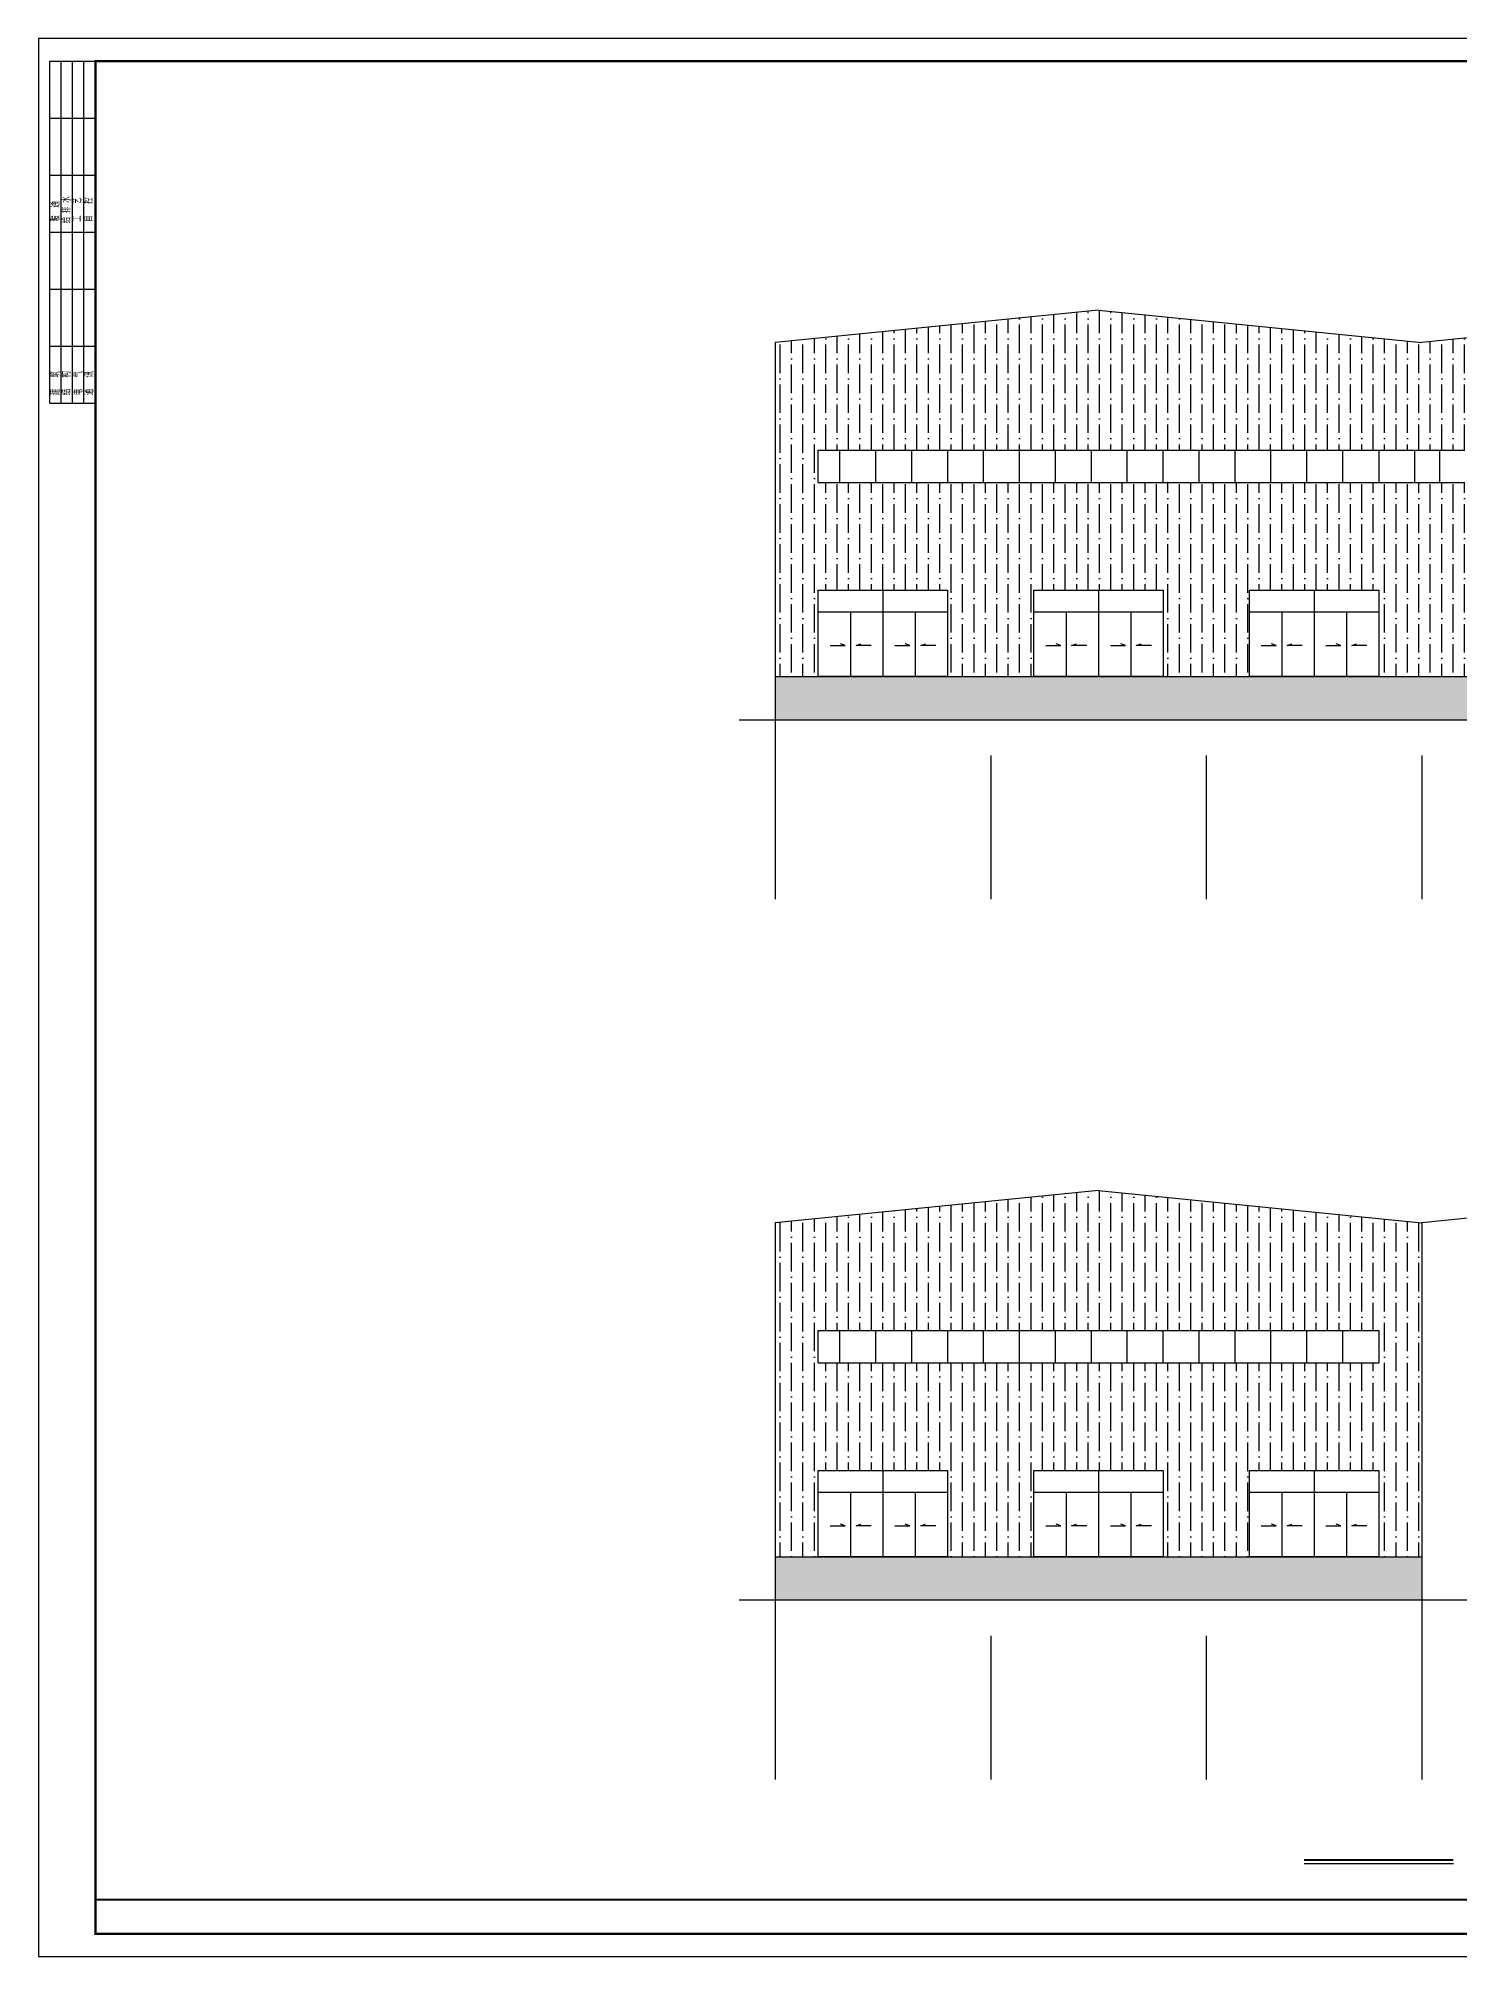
# Model space of a CAD drawing. Extents: x -125668 to 750753, y -248879 to 73241.
# Drawn here: x 583873 to 623435, y -4067 to 49321 of the extents above; entities that cross this region are included whole.
import ezdxf

# ---------------------------------------------------------------- set-up
doc = ezdxf.new("R2010")
doc.units = 0
doc.header["$LTSCALE"] = 1000
doc.header["$MEASUREMENT"] = 0
for name, color, linetype in [('_TCH_MASK', 7, 'Continuous'), ('AXIS', 3, 'Continuous'), ('DOTE', 1, 'Continuous'), ('PUB_TITLE', 4, 'Continuous')]:
    doc.layers.add(name, color=color, linetype=linetype)
doc.styles.get("Standard").update_dxf_attribs({"font": 'gbenor.shx', "bigfont": 'gbcbig.shx'})
pattern_1 = [(0, (0, 0), (245.69238, 245.69238), [479.86793, -11.51682]), (0, (-245.7, 11.52), (245.69238, 245.69238), [479.86793, -11.51682]), (90, (0, 0), (-245.69238, 245.69238), [-257.20918, 234.17555]), (90, (-11.52, 0), (-245.69238, 245.69238), [-257.20918, 234.17555])]
pattern_2 = [(90, (0, 0), (-317.5, 555.625), [793.75, -158.75, 0, -158.75])]

# ---------------------------------------------------------------- blocks, each defined once
blk = doc.blocks.new('$titleblk$00000095')
for p, q in [((-150, 20), (-150, 0)), ((-150, 20), (0, 20)), ((-125, 20), (-125, 0)), ((-100, 20), (-100, 0)), ((-75, 20), (-75, 0)), ((-75, 20), (-75, 0)), ((-50, 20), (-50, 0)), ((-25, 20), (-25, 0)), ((0, 20), (0, 0)), ((-150, 15), (-75, 15)), ((-150, 10), (-75, 10)), ((-75, 15), (0, 15)), ((-75, 10), (0, 10)), ((-150, 5), (-75, 5)), ((-75, 5), (0, 5))]:
    blk.add_line(p, q)
at = {"width": 0.8}
for s, p in [('建   筑', (-146.45, 15.65)), ('暖  通', (-70.35, 15.73)), ('结   构', (-146.45, 10.91)), ('电   气', (-146.45, 5.65)), ('给 排 水', (-71.03, 10.9)), ('工   艺', (-70.35, 6.13)), ('通   讯', (-146.45, 0.88)), ('自   控', (-70.35, 1.24))]:
    blk.add_text(s, height=3.509, dxfattribs=at).set_placement(p)
blk = doc.blocks.new('新块')
at = {"layer": 'PUB_TITLE'}
blk.add_lwpolyline([(-47560, 0), (0, 0), (0, 33640), (-47560, 33640)], close=True, dxfattribs=at)
at = {"layer": 'PUB_TITLE', "const_width": 40}
blk.add_lwpolyline([(-46560, 400), (-400, 400), (-400, 33240), (-46560, 33240)], close=True, dxfattribs=at)
at = {"layer": 'PUB_TITLE', "const_width": 32}
blk.add_lwpolyline([(-400, 1000), (-46560, 1000)], dxfattribs=at)
at = {"layer": 'PUB_TITLE', "xscale": 40, "yscale": 40, "zscale": 40, "rotation": 90}
blk.add_blockref('$titleblk$00000095', (-46560, 33240), dxfattribs=at)
for tag, p in [('审定人', (-8147, 838)), ('审核人', (-8147, 641)), ('设计负责人', (-6745, 649)), ('校对', (-6621, 837)), ('工程名称', (-5026, 781)), ('图名', (-3347, 649)), ('日期', (-905, 632)), ('阶段', (-810, 832)), ('项目负责人', (-8228, 444)), ('设计人', (-6659, 447)), ('项目名称', (-5026, 479)), ('图号', (-1657, 502)), ('比例', (-810, 446))]:
    blk.add_attdef(tag, p, '', height=120)

msp = doc.modelspace()

# ---------------------------------------------------------------- hatches: boundary and pattern name
h = msp.add_hatch()
h.set_pattern_fill('ANSI36', color=256, scale=200, angle=45, style=0)
h.set_pattern_definition(pattern_2)
h.paths.add_polyline_path([(629583, 33959), (633183, 33959), (633183, 31559), (635583, 31559), (635583, 33959), (639183, 33959), (639183, 31559), (640383, 31559), (640383, 40859), (631383, 41759), (622383, 40859), (613383, 41759), (604383, 40859), (604383, 31559), (605583, 31559), (605583, 33959), (609183, 33959), (609183, 31559), (611583, 31559), (611583, 33959), (615183, 33959), (615183, 31559), (617583, 31559), (617583, 33959), (621183, 33959), (621183, 31559), (623583, 31559), (623583, 33959), (627183, 33959), (627183, 31559), (629583, 31559)])
h.paths.add_polyline_path([(623583, 36959), (605583, 36959), (605583, 37859), (623583, 37859), (639183, 37859), (639183, 36959)], flags=16)
h = msp.add_hatch()
h.set_pattern_fill('AR-B816C', color=256, scale=200, style=0)
h.set_pattern_definition(pattern_1)
h.paths.add_polyline_path([(640383, 30359), (640383, 31559), (604383, 31559), (604383, 30359)])
h = msp.add_hatch()
h.set_pattern_fill('ANSI36', color=256, scale=200, angle=45, style=0)
h.set_pattern_definition(pattern_2)
h.paths.add_polyline_path([(613383, 17258.5), (604383, 16358.5), (604383, 7058.5), (605583, 7058.5), (605583, 9458.5), (609183, 9458.5), (609183, 7058.5), (611583, 7058.5), (611583, 9458.5), (615183, 9458.5), (615183, 7058.5), (617583, 7058.5), (617583, 9458.5), (621183, 9458.5), (621183, 7058.5), (622383, 7058.5), (622383, 16358.5)])
h.paths.add_polyline_path([(621183, 13358.5), (621183, 12458.5), (605583, 12458.5), (605583, 13358.5)], flags=16)
h = msp.add_hatch()
h.set_pattern_fill('AR-B816C', color=256, scale=200, style=0)
h.set_pattern_definition(pattern_1)
h.paths.add_polyline_path([(622383, 5858.5), (622383, 7058.5), (604383, 7058.5), (604383, 5858.5)])

# ---------------------------------------------------------------- linework, layer by layer
for p, q in [((613383, 41759), (604383, 40859)), ((613383, 41759), (622383, 40859)), ((631383, 41759), (622383, 40859)), ((605583, 37859), (623583, 37859)), ((605583, 36959), (605583, 37859)), ((606184.9, 36959), (606184.9, 37859)), ((607184.7, 36959), (607184.7, 37859)), ((607184.9, 36959), (607184.9, 37859)), ((608184.7, 36959), (608184.7, 37859)), ((609184.5, 36959), (609184.5, 37859)), ((610184.5, 36959), (610184.5, 37859)), ((611184.2, 36959), (611184.2, 37859)), ((612184.2, 36959), (612184.2, 37859)), ((613184, 36959), (613184, 37859)), ((614184, 36959), (614184, 37859)), ((615183.7, 36959), (615183.7, 37859)), ((616183.7, 36959), (616183.7, 37859)), ((617183.5, 36959), (617183.5, 37859)), ((618183.5, 36959), (618183.5, 37859)), ((619183.2, 36959), (619183.2, 37859)), ((620183.2, 36959), (620183.2, 37859)), ((621183, 37859), (621183, 36959)), ((622183, 37859), (622183, 36959)), ((622871.3, 37859), (622871.3, 36959)), ((605583, 36959), (623583, 36959)), ((607383, 33959), (607383, 31559)), ((613383, 33959), (613383, 31559)), ((619383, 33959), (619383, 31559)), ((605583, 33359), (609183, 33359)), ((606483, 33359), (606483, 31559)), ((608283, 33359), (608283, 31559)), ((611583, 33359), (615183, 33359)), ((612483, 33359), (612483, 31559)), ((614283, 33359), (614283, 31559)), ((617583, 33359), (621183, 33359)), ((618483, 33359), (618483, 31559)), ((620283, 33359), (620283, 31559)), ((605912.5, 32427.5), (606330.5, 32427.5)), ((606330.5, 32427.5), (606200, 32467)), ((606635.5, 32427.5), (606766, 32467)), ((607053.5, 32427.5), (606635.5, 32427.5)), ((607712.5, 32427.5), (608130.5, 32427.5)), ((608130.5, 32427.5), (608000, 32467)), ((608435.5, 32427.5), (608566, 32467)), ((608853.5, 32427.5), (608435.5, 32427.5)), ((611912.5, 32427.5), (612330.5, 32427.5)), ((612330.5, 32427.5), (612200, 32467)), ((612635.5, 32427.5), (612766, 32467)), ((613053.5, 32427.5), (612635.5, 32427.5)), ((613712.5, 32427.5), (614130.5, 32427.5)), ((614130.5, 32427.5), (614000, 32467)), ((614435.5, 32427.5), (614566, 32467)), ((614853.5, 32427.5), (614435.5, 32427.5)), ((617912.5, 32427.5), (618330.5, 32427.5)), ((618330.5, 32427.5), (618200, 32467)), ((618635.5, 32427.5), (618766, 32467)), ((619053.5, 32427.5), (618635.5, 32427.5)), ((619712.5, 32427.5), (620130.5, 32427.5)), ((620130.5, 32427.5), (620000, 32467)), ((620435.5, 32427.5), (620566, 32467)), ((620853.5, 32427.5), (620435.5, 32427.5)), ((613383, 17258.5), (604383, 16358.5)), ((613383, 17258.5), (622383, 16358.5)), ((631383, 17258.5), (622383, 16358.5)), ((605583, 13358.5), (621183, 13358.5)), ((605583, 12458.5), (605583, 13358.5)), ((606184.9, 12458.5), (606184.9, 13358.5)), ((607184.7, 12458.5), (607184.7, 13358.5)), ((607184.9, 12458.5), (607184.9, 13358.5)), ((608184.7, 12458.5), (608184.7, 13358.5)), ((609184.5, 12458.5), (609184.5, 13358.5)), ((610184.5, 12458.5), (610184.5, 13358.5)), ((611184.2, 12458.5), (611184.2, 13358.5)), ((612184.2, 12458.5), (612184.2, 13358.5)), ((613184, 12458.5), (613184, 13358.5)), ((614184, 12458.5), (614184, 13358.5)), ((615183.7, 12458.5), (615183.7, 13358.5)), ((616183.7, 12458.5), (616183.7, 13358.5)), ((617183.5, 12458.5), (617183.5, 13358.5)), ((618183.5, 12458.5), (618183.5, 13358.5)), ((619183.2, 12458.5), (619183.2, 13358.5)), ((620183.2, 12458.5), (620183.2, 13358.5)), ((621183, 13358.5), (621183, 12458.5)), ((605583, 12458.5), (621183, 12458.5)), ((607383, 9458.5), (607383, 7058.5)), ((613383, 9458.5), (613383, 7058.5)), ((619383, 9458.5), (619383, 7058.5)), ((605583, 8858.5), (609183, 8858.5)), ((606483, 8858.5), (606483, 7058.5)), ((608283, 8858.5), (608283, 7058.5)), ((611583, 8858.5), (615183, 8858.5)), ((612483, 8858.5), (612483, 7058.5)), ((614283, 8858.5), (614283, 7058.5)), ((617583, 8858.5), (621183, 8858.5)), ((618483, 8858.5), (618483, 7058.5)), ((620283, 8858.5), (620283, 7058.5)), ((605912.5, 7927), (606330.5, 7927)), ((606330.5, 7927), (606200, 7966.5)), ((606635.5, 7927), (606766, 7966.5)), ((607053.5, 7927), (606635.5, 7927)), ((607712.5, 7927), (608130.5, 7927)), ((608130.5, 7927), (608000, 7966.5)), ((608435.5, 7927), (608566, 7966.5)), ((608853.5, 7927), (608435.5, 7927)), ((611912.5, 7927), (612330.5, 7927)), ((612330.5, 7927), (612200, 7966.5)), ((612635.5, 7927), (612766, 7966.5)), ((613053.5, 7927), (612635.5, 7927)), ((613712.5, 7927), (614130.5, 7927)), ((614130.5, 7927), (614000, 7966.5)), ((614435.5, 7927), (614566, 7966.5)), ((614853.5, 7927), (614435.5, 7927)), ((617912.5, 7927), (618330.5, 7927)), ((618330.5, 7927), (618200, 7966.5)), ((618635.5, 7927), (618766, 7966.5)), ((619053.5, 7927), (618635.5, 7927)), ((619712.5, 7927), (620130.5, 7927)), ((620130.5, 7927), (620000, 7966.5)), ((620435.5, 7927), (620566, 7966.5)), ((620853.5, 7927), (620435.5, 7927)), ((623263, -1484.5), (619105.4, -1484.5))]:
    msp.add_line(p, q)
for points in [[(605583, 33959), (609183, 33959), (609183, 31559), (605583, 31559)], [(611583, 33959), (615183, 33959), (615183, 31559), (611583, 31559)], [(617583, 33959), (621183, 33959), (621183, 31559), (617583, 31559)], [(605583, 9458.5), (609183, 9458.5), (609183, 7058.5), (605583, 7058.5)], [(611583, 9458.5), (615183, 9458.5), (615183, 7058.5), (611583, 7058.5)], [(617583, 9458.5), (621183, 9458.5), (621183, 7058.5), (617583, 7058.5)]]:
    msp.add_lwpolyline(points, close=True)
at = {"const_width": 50}
msp.add_lwpolyline([(619105.4, -1377.2), (623263, -1377.2)], dxfattribs=at)
at = {"layer": 'AXIS'}
for p, q in [((604383, 29359), (604383, 25359)), ((610383, 29359), (610383, 25359)), ((616383, 29359), (616383, 25359)), ((622383, 29359), (622383, 25359)), ((604383, 4858.5), (604383, 858.5)), ((610383, 4858.5), (610383, 858.5)), ((616383, 4858.5), (616383, 858.5)), ((622383, 4858.5), (622383, 858.5))]:
    msp.add_line(p, q, dxfattribs=at)
at = {"layer": 'DOTE'}
for p, q in [((604383, 40859), (604383, 29359)), ((604383, 31559), (640383, 31559)), ((603383, 30359), (641383, 30359)), ((604383, 16358.5), (604383, 4858.5)), ((622383, 16358.5), (622383, 4858.5)), ((604383, 7058.5), (622383, 7058.5)), ((603383, 5858.5), (641383, 5858.5))]:
    msp.add_line(p, q, dxfattribs=at)

# ---------------------------------------------------------------- block references
at = {"layer": '_TCH_MASK', "color": 0, "lineweight": 15, "xscale": 1.587037197983591, "yscale": 1.587037197736208, "zscale": 1.587037197782295}
msp.add_blockref('新块', (659352.3, -4067.3), dxfattribs=at)

doc.saveas('drawing.dxf')
